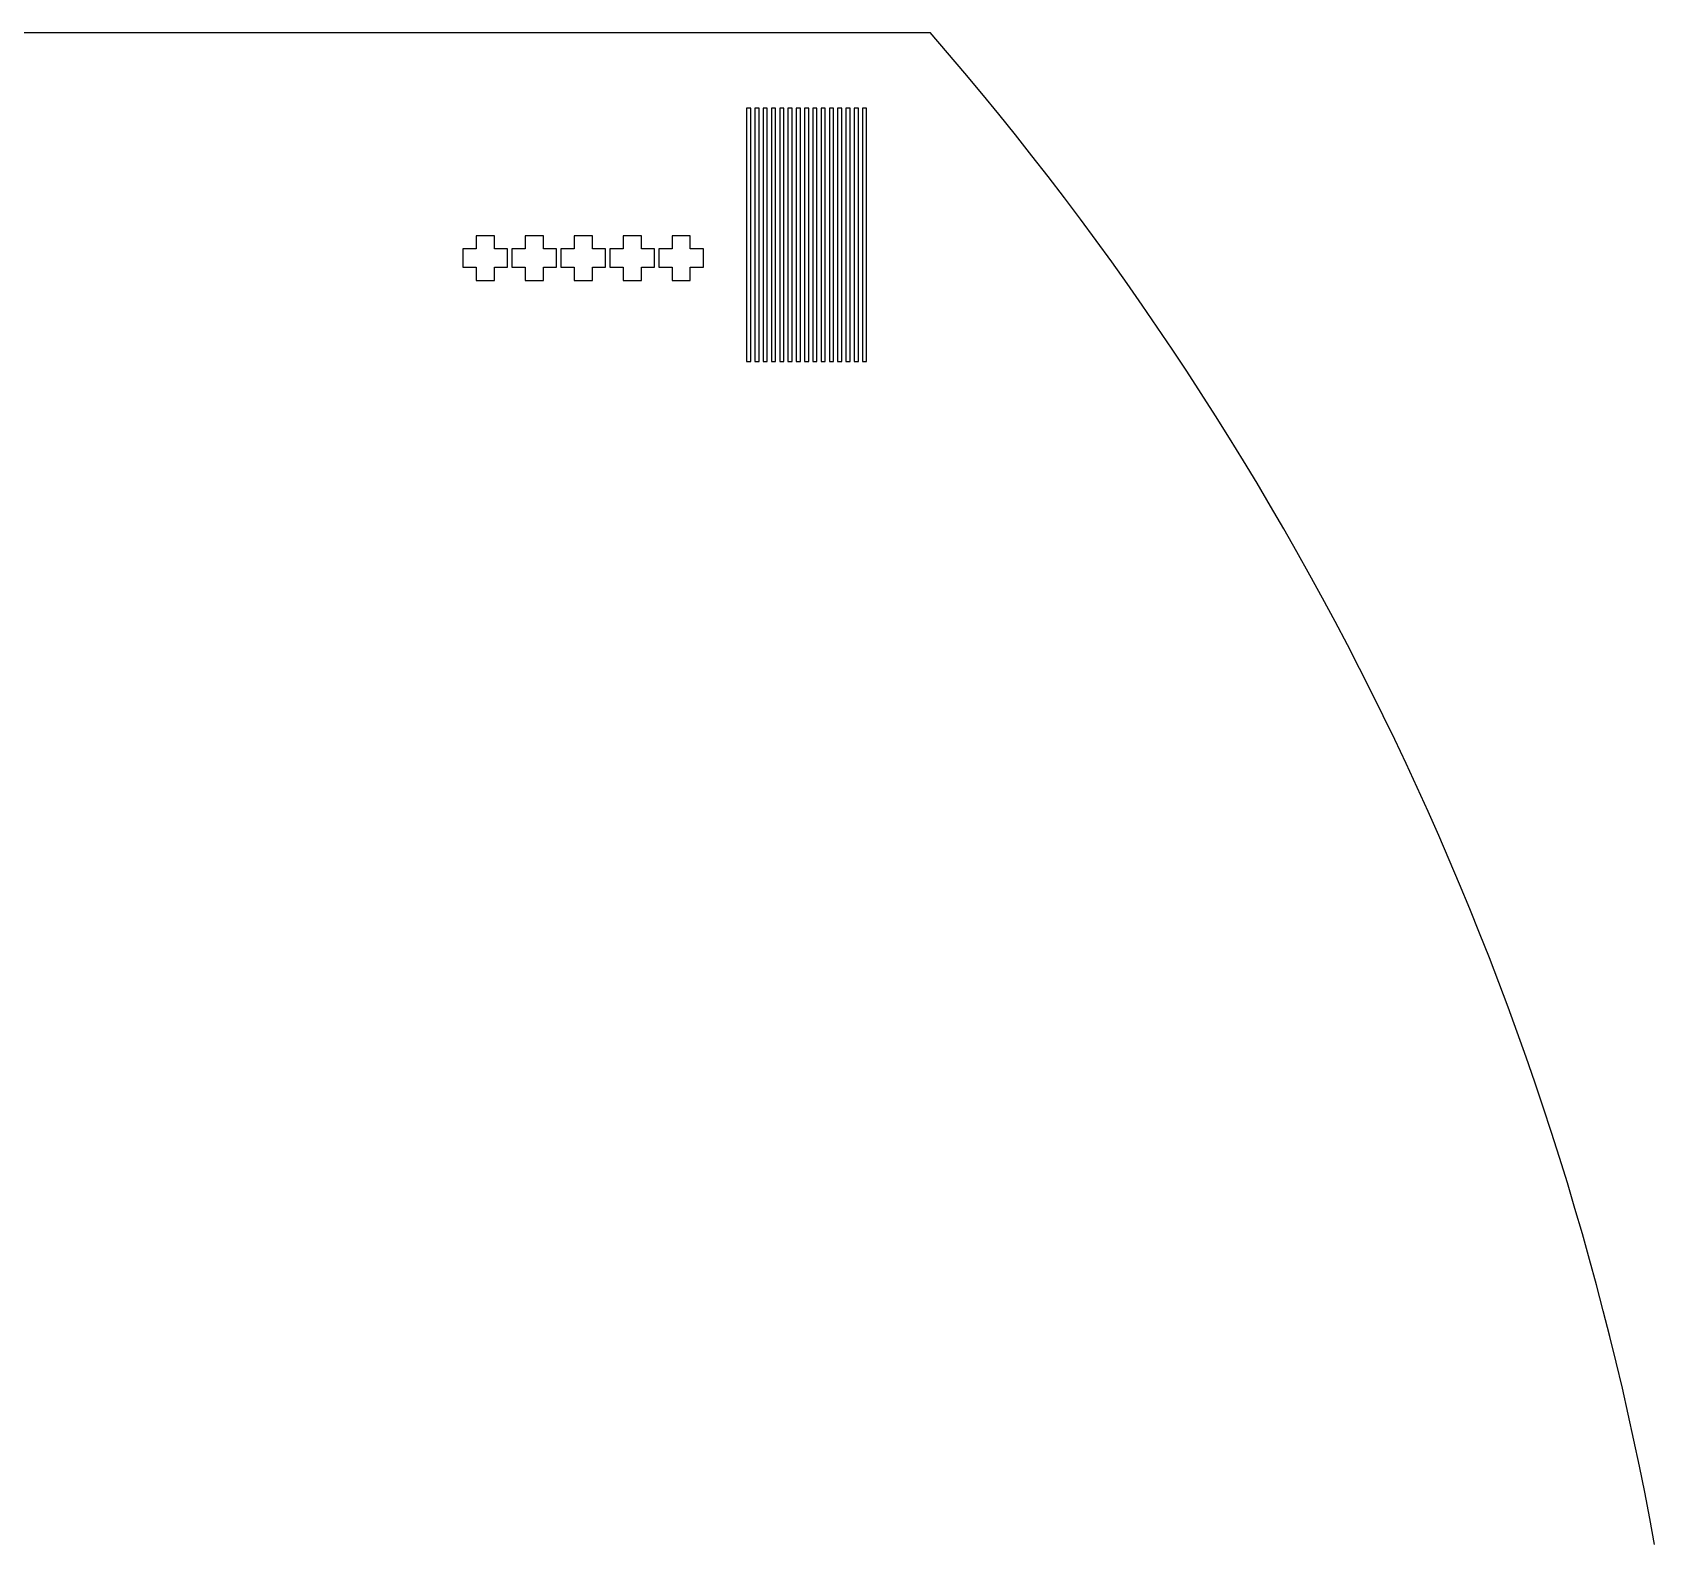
# Model space of a CAD drawing. Header units: millimetres. Extents: x 46777 to 318235, y 145162 to 336036.
# Drawn here: x 177184 to 196777, y 176897 to 195162 of the extents above; entities that cross this region are included whole.
import ezdxf

# ---------------------------------------------------------------- set-up
doc = ezdxf.new("R2010")
doc.units = ezdxf.units.MM

msp = doc.modelspace()

# ---------------------------------------------------------------- linework, layer by layer
at = {"color": 40, "true_color": 0xf8d731}
for p, q in [((130526, 195162), (188028, 195162)), ((130526, 195162), (188028, 195162)), ((130526, 195162), (188028, 195162)), ((130526, 195162), (188028, 195162)), ((182764, 192707), (182544, 192707)), ((182544, 192707), (182544, 192547)), ((182764, 192547), (182764, 192707)), ((183355, 192707), (183135, 192707)), ((183135, 192707), (183135, 192547)), ((183355, 192547), (183355, 192707)), ((183947, 192707), (183727, 192707)), ((183727, 192707), (183727, 192547)), ((183947, 192547), (183947, 192707)), ((184539, 192707), (184319, 192707)), ((184319, 192707), (184319, 192547)), ((184539, 192547), (184539, 192707)), ((185130, 192707), (184910, 192707)), ((184910, 192707), (184910, 192547)), ((185130, 192547), (185130, 192707)), ((182544, 192547), (182384, 192547)), ((182384, 192547), (182384, 192327)), ((182924, 192547), (182764, 192547)), ((182924, 192327), (182924, 192547)), ((183135, 192547), (182975, 192547)), ((182975, 192547), (182975, 192327)), ((183515, 192547), (183355, 192547)), ((183515, 192327), (183515, 192547)), ((183727, 192547), (183567, 192547)), ((183567, 192547), (183567, 192327)), ((184107, 192547), (183947, 192547)), ((184107, 192327), (184107, 192547)), ((184319, 192547), (184159, 192547)), ((184159, 192547), (184159, 192327)), ((184699, 192547), (184539, 192547)), ((184699, 192327), (184699, 192547)), ((184910, 192547), (184750, 192547)), ((184750, 192547), (184750, 192327)), ((185290, 192547), (185130, 192547)), ((185290, 192327), (185290, 192547)), ((182384, 192327), (182544, 192327)), ((182544, 192327), (182544, 192167)), ((182764, 192327), (182924, 192327)), ((182764, 192167), (182764, 192327)), ((182975, 192327), (183135, 192327)), ((183135, 192327), (183135, 192167)), ((183355, 192327), (183515, 192327)), ((183355, 192167), (183355, 192327)), ((183567, 192327), (183727, 192327)), ((183727, 192327), (183727, 192167)), ((183947, 192327), (184107, 192327)), ((183947, 192167), (183947, 192327)), ((184159, 192327), (184319, 192327)), ((184319, 192327), (184319, 192167)), ((184539, 192327), (184699, 192327)), ((184539, 192167), (184539, 192327)), ((184750, 192327), (184910, 192327)), ((184910, 192327), (184910, 192167)), ((185130, 192327), (185290, 192327)), ((185130, 192167), (185130, 192327)), ((182544, 192167), (182764, 192167)), ((183135, 192167), (183355, 192167)), ((183727, 192167), (183947, 192167)), ((184319, 192167), (184539, 192167)), ((184910, 192167), (185130, 192167))]:
    msp.add_line(p, q, dxfattribs=at)
msp.add_line((130526, 195162), (188028, 195162))
msp.add_line((130526, 195162), (188028, 195162))
msp.add_line((130526, 195162), (188028, 195162))
msp.add_line((130526, 195162), (188028, 195162))
msp.add_line((130526, 195162), (188028, 195162))
msp.add_line((130526, 195162), (188028, 195162))
msp.add_line((130526, 195162), (188028, 195162))
for points in [[(185860, 191189), (185860, 194247), (185810, 194247), (185810, 191189)], [(185960, 191189), (185960, 194247), (185910, 194247), (185910, 191189)], [(186060, 191189), (186060, 194247), (186010, 194247), (186010, 191189)], [(186160, 191189), (186160, 194247), (186110, 194247), (186110, 191189)], [(186260, 191189), (186260, 194247), (186210, 194247), (186210, 191189)], [(186360, 191189), (186360, 194247), (186310, 194247), (186310, 191189)], [(186460, 191189), (186460, 194247), (186410, 194247), (186410, 191189)], [(186560, 191189), (186560, 194247), (186510, 194247), (186510, 191189)], [(186660, 191189), (186660, 194247), (186610, 194247), (186610, 191189)], [(186759, 191189), (186759, 194247), (186709, 194247), (186709, 191189)], [(186860, 191189), (186860, 194247), (186810, 194247), (186810, 191189)], [(186960, 191189), (186960, 194247), (186910, 194247), (186910, 191189)], [(187060, 191189), (187060, 194247), (187010, 194247), (187010, 191189)], [(187160, 191189), (187160, 194247), (187110, 194247), (187110, 191189)], [(187260, 191189), (187260, 194247), (187210, 194247), (187210, 191189)]]:
    msp.add_lwpolyline(points, close=True, dxfattribs=at)
msp.add_lwpolyline([(186759, 191189), (186759, 194247), (186709, 194247), (186709, 191189)], close=True)
msp.add_arc((159277, 170162), 38100, 10.1817, 41.0083)

doc.saveas('drawing.dxf')
